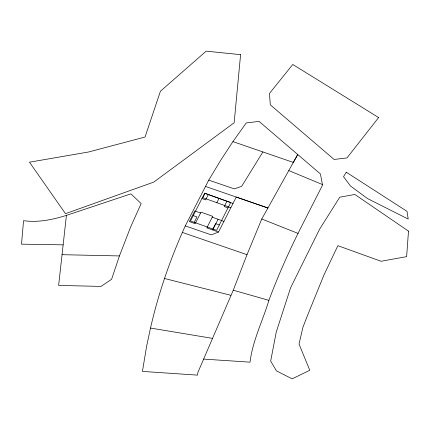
<?xml version="1.0" encoding="UTF-8"?>
<svg xmlns="http://www.w3.org/2000/svg" width="430" height="430" viewBox="0 0 430 430"><rect width="100%" height="100%" fill="white"/><g stroke="black" fill="none" stroke-linecap="round" stroke-linejoin="round"><path stroke-width="0.64" d="M66.424 215.387L58.63 285.423L101.028 286.412L111.585 279.306L119.438 255.936L130.634 226.981L141.158 203.583L130.93 193.871L66.424 215.387C52.632 219.714 38.034 222.713 23.548 220.687L21.5 244.165L63.145 244.847M150.505 328.052L146.592 346.333L142.443 371.407L197.585 375.132L197.886 372.434L233.264 290.212L247.003 254.689L261.773 218.994L297.743 154.504L293.325 162.438L232.926 141.615L220.386 160.761L208.738 180.138L185.276 225.895C170.393 258.72 158.53 292.905 150.505 328.052L212.441 338.367M232.926 141.615L246.245 122.942L259.053 121.384L320.398 173.919L322.554 185.067L300.027 229.378C288.455 252.491 277.925 276.119 268.89 300.344C262.746 320.93 252.598 340.689 250.029 362.162L203.583 359.093M194.226 222.331L196.956 216.956L193.247 215.624M208.346 194.5L205.621 199.88L201.912 198.547M216.849 202.697L219.015 198.429M212.882 229.029L215.613 223.648L219.322 224.981M227.008 201.192L224.277 206.572L227.986 207.905M212.667 229.959L218.085 219.289M262.886 151.94L241.671 186.34L234.334 188.877L208.738 180.138M62.049 254.689L119.438 255.936M164.464 278.468L230.835 295.308M233.264 290.212L268.89 300.344M185.276 225.895L211.297 234.871L218.531 232.044L236.237 197.064L267.911 207.986L205.325 186.383M182.368 232.436L247.003 254.689M233.006 203.449L205.019 193.409L202.852 197.676L230.84 207.717M200.595 213.011L194.763 210.92L189.345 221.595L195.177 223.686L201.025 212.157L212.689 216.344L206.835 227.868L218.499 232.049M212.253 217.198L223.912 221.38M261.773 218.994L298.081 233.42M288.777 170.57L322.457 184.551M408.5 231.147L406.629 256.64L381.087 261.268L337.867 245.68L323.919 275.076L307.197 316.233L302.93 327.284L299.017 344.032L309.793 370.294L292.131 378.857L276.452 370.87L270.669 361.092L276.248 332.062L290.594 287.799L319.495 229.357L339.764 197.198L354.841 194.451L408.5 231.147M240.59 54.674L234.156 122.754L153.763 182.1L65.478 213.678L29.482 162.191L88.499 152.01L145.039 137.025L160.438 91.214L206.19 51.143L240.59 54.674M204.637 193.172L190.517 221.004L216.591 230.356L230.716 202.525L204.637 193.172M346.268 172.22L343.532 176.671L350.471 185.996L367.666 198.66L408.215 219.074L406.99 211.323L346.268 172.22M378.615 117.562L346.951 157.934L334.11 159.46L270.314 104.845L269.459 93.477L292.776 64.473L378.615 117.562"/></g></svg>
